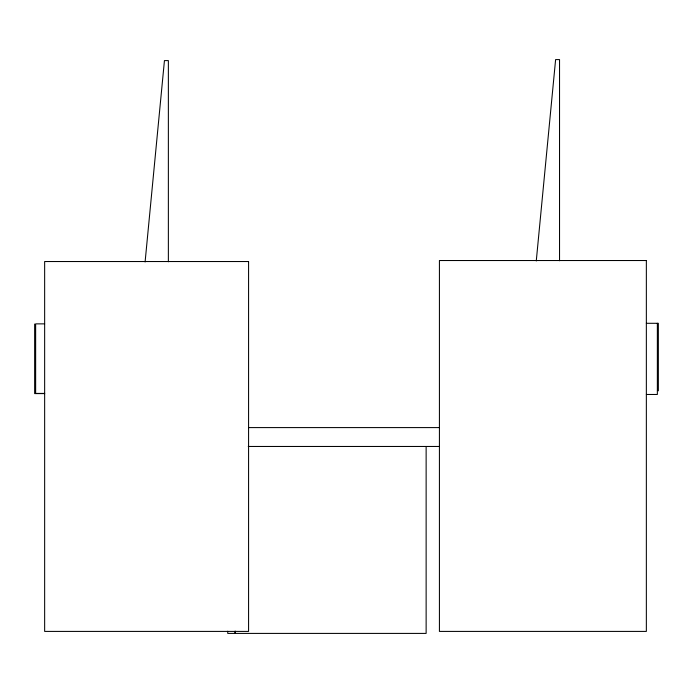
<?xml version="1.0" encoding="UTF-8"?>
<svg xmlns="http://www.w3.org/2000/svg" width="693" height="693" viewBox="0 0 693 693"><rect width="100%" height="100%" fill="white"/><g stroke="black" fill="none" stroke-linecap="round" stroke-linejoin="round"><path stroke-width="1.04" d="M145.097 261.971L164.44 60.594L168.364 60.594L168.364 261.763M536.269 260.975L555.613 59.589L559.537 59.589L559.537 260.759M646.352 323.302L658.35 323.302L658.35 390.852M44.647 323.865L35.646 323.865L35.646 393.416L44.647 393.416M44.647 393.598L34.65 393.598L34.65 324.047M646.352 394.473L657.354 394.473L657.354 323.302M248.579 427.59L439.423 427.59M248.233 446.465L439.423 446.465M426.134 446.465L426.134 633.411L227.737 633.411L227.737 631.245M235.291 631.245L235.291 633.411M235.005 631.245L235.005 633.411M646.352 260.525L439.423 260.525L439.423 631.41L646.352 631.41L646.352 260.525M248.579 261.53L44.647 261.53L44.647 631.41L248.579 631.41L248.579 261.53"/></g></svg>
